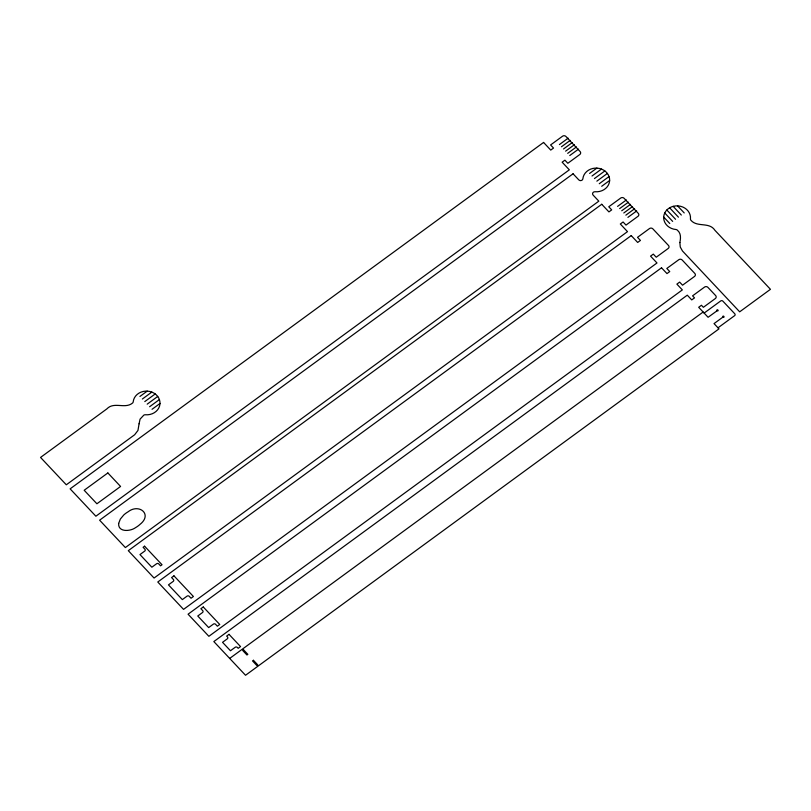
<?xml version="1.0" encoding="UTF-8"?>
<svg xmlns="http://www.w3.org/2000/svg" width="811" height="811" viewBox="0 0 811 811"><rect width="100%" height="100%" fill="white"/><g stroke="black" fill="none" stroke-linecap="round" stroke-linejoin="round"><path stroke-width="1.22" d="M139.938 396.447L147.217 391.125M142.361 399.022L151.829 392.098M144.784 401.587L155.215 393.953M147.196 404.162L157.729 396.457M149.619 406.737L159.402 399.57M152.042 409.302L159.99 403.483M559.418 144.571L568.166 138.164M561.486 146.761L570.234 140.364M563.544 148.96L572.292 142.554M565.612 151.15L574.36 144.753M567.68 153.35L576.428 146.953M569.748 155.55L578.496 149.143M589.597 173.432L596.866 168.11M592.01 176.007L601.478 169.073M594.433 178.572L604.864 170.939M596.855 181.147L607.378 173.442M599.268 183.722L609.051 176.555M601.691 186.287L609.639 180.468M617.587 206.389L626.335 199.982M619.655 208.579L628.403 202.182M621.723 210.779L630.471 204.382M623.791 212.979L632.539 206.572M625.849 215.168L634.597 208.772M627.917 217.368L636.665 210.961M229.695 658.42L703.137 312.022M704.13 313.076L720.695 300.952A1.541 1.358 2 0 1 722.875 301.134L734.766 313.776A1.541 1.358 2 0 1 734.573 315.692L717.999 327.816M717.005 310.826C716.275 308.099 720.067 311.333 717.005 310.826L708.094 317.283L698.677 307.278L701.444 305.26L703.37 307.308L715.332 298.549A2.403 2.119 2 0 0 715.637 295.569L707.932 287.378A2.403 2.119 2 0 0 704.546 287.084L692.574 295.843L694.51 297.89L691.742 299.908L687.282 295.174L213.84 641.572L245.54 675.269L718.992 328.871L714.035 323.599L722.915 317.111C725.825 317.922 722.52 314.303 722.915 317.111M677.57 205.872L684.22 212.938M673.14 206.349L681.331 215.057M669.622 207.798L678.442 217.166M666.814 209.998L675.553 219.284M664.736 212.979L672.664 221.393M663.682 217.044L669.774 223.512M139.086 423.778L137.961 430.448L134.656 434.747L66.309 484.796L40.55 457.424L106.88 408.886C113.945 401.333 124.935 409.261 132.396 403.158A2.311 2.048 2 0 0 133.207 401.79A13.422 11.851 2 0 1 147.774 391.166A13.422 11.851 2 0 1 159.949 404.101A13.422 11.851 2 0 1 145.422 414.766A2.311 2.048 2 0 0 143.74 415.222L140.07 419.145L139.086 423.778M679.871 242.53L680.267 247.01L682.477 250.984L739.673 311.829L770.45 289.314L714.917 230.304C709.382 221.626 697.186 227.627 690.992 220.328A2.311 2.048 2 0 1 690.455 218.838A13.422 11.851 2 0 0 678.26 205.913A13.422 11.851 2 0 0 663.722 216.547A13.422 11.851 2 0 0 675.877 229.503A2.311 2.048 2 0 1 677.438 230.243C681.21 233.375 680.743 238.282 679.871 242.53M118.659 523.44C117.93 532.574 130.601 531.428 135.65 527.576A25.182 22.232 2 0 0 139.958 524.423C152.843 514.377 139.046 503.124 128.087 511.812A25.182 22.232 2 0 0 123.779 514.965L120.342 519.07L118.659 523.44M543.573 142.442L70.121 488.851L95.88 516.222L569.332 169.823L562.145 162.19L564.912 160.172L567.832 163.275L579.794 154.516A2.403 2.119 2 0 0 580.098 151.525L565.946 136.491A2.403 2.119 2 0 0 562.56 136.207L550.598 144.956L553.518 148.058L550.75 150.086L543.573 142.442M107.863 472.945L84.182 490.26L96.904 503.773L120.575 486.458L107.863 472.945M573.063 173.787L99.611 520.186L125.37 547.567L598.822 201.158L593.094 195.076A2.311 2.048 2 0 1 595.071 191.741A13.422 11.851 2 0 0 609.598 181.086A13.422 11.851 2 0 0 597.423 168.151A13.422 11.851 2 0 0 582.866 178.775A2.311 2.048 2 0 1 578.78 179.87L573.063 173.787M601.742 204.271L128.29 550.669L154.06 578.04L627.501 231.642L620.324 224.008L623.081 221.991L626.001 225.093L637.963 216.334A2.403 2.119 2 0 0 638.267 213.344L624.115 198.31A2.403 2.119 2 0 0 620.739 198.026L608.767 206.775L611.687 209.877L608.929 211.904L601.742 204.271M144.581 546.208L143.101 547.283L144.895 549.189A1.541 1.358 2 0 1 144.703 551.115L139.968 554.572L151.85 567.213L156.594 563.746A1.541 1.358 2 0 1 158.763 563.929L160.558 565.835L162.038 564.76L144.581 546.208M631.232 235.606L157.78 582.004L183.55 609.385L656.991 262.977L650.554 256.134L653.311 254.117L656.231 257.219L668.203 248.46A2.403 2.119 2 0 0 668.497 245.48L652.865 228.864A2.403 2.119 2 0 0 649.479 228.57L637.517 237.329L640.437 240.431L637.669 242.448L631.232 235.606M173.959 575.84L171.597 577.574L173.392 579.48A1.541 1.358 2 0 1 173.199 581.396L168.465 584.863L182.333 599.603L187.067 596.136A1.541 1.358 2 0 1 189.247 596.328L191.031 598.224L193.403 596.501L173.959 575.84M661.523 267.792L188.071 614.201L208.883 636.311L682.335 289.912L676.881 284.114L679.638 282.096L682.558 285.198L694.53 276.439A2.403 2.119 2 0 0 694.824 273.459L682.163 259.996A2.403 2.119 2 0 0 678.787 259.713L666.814 268.461L669.734 271.563L666.977 273.591L661.523 267.792M203.267 606.973L200.895 608.706L202.689 610.612A1.541 1.358 2 0 1 202.497 612.538L197.762 615.995L208.66 627.582L213.394 624.115A1.541 1.358 2 0 1 215.574 624.308L217.368 626.204L219.73 624.48L203.267 606.973M229.026 634.354L226.664 636.088L227.465 636.939A1.541 1.358 2 0 1 227.273 638.855L222.538 642.322L230.466 650.746L235.2 647.279A1.541 1.358 2 0 1 237.37 647.472L238.17 648.324L240.543 646.59L229.026 634.354M243.523 649.763L242.641 650.412L246.949 654.994L247.842 654.345L243.523 649.763M253.437 660.296L252.545 660.945L256.864 665.527L257.746 664.878L253.437 660.296"/></g></svg>
